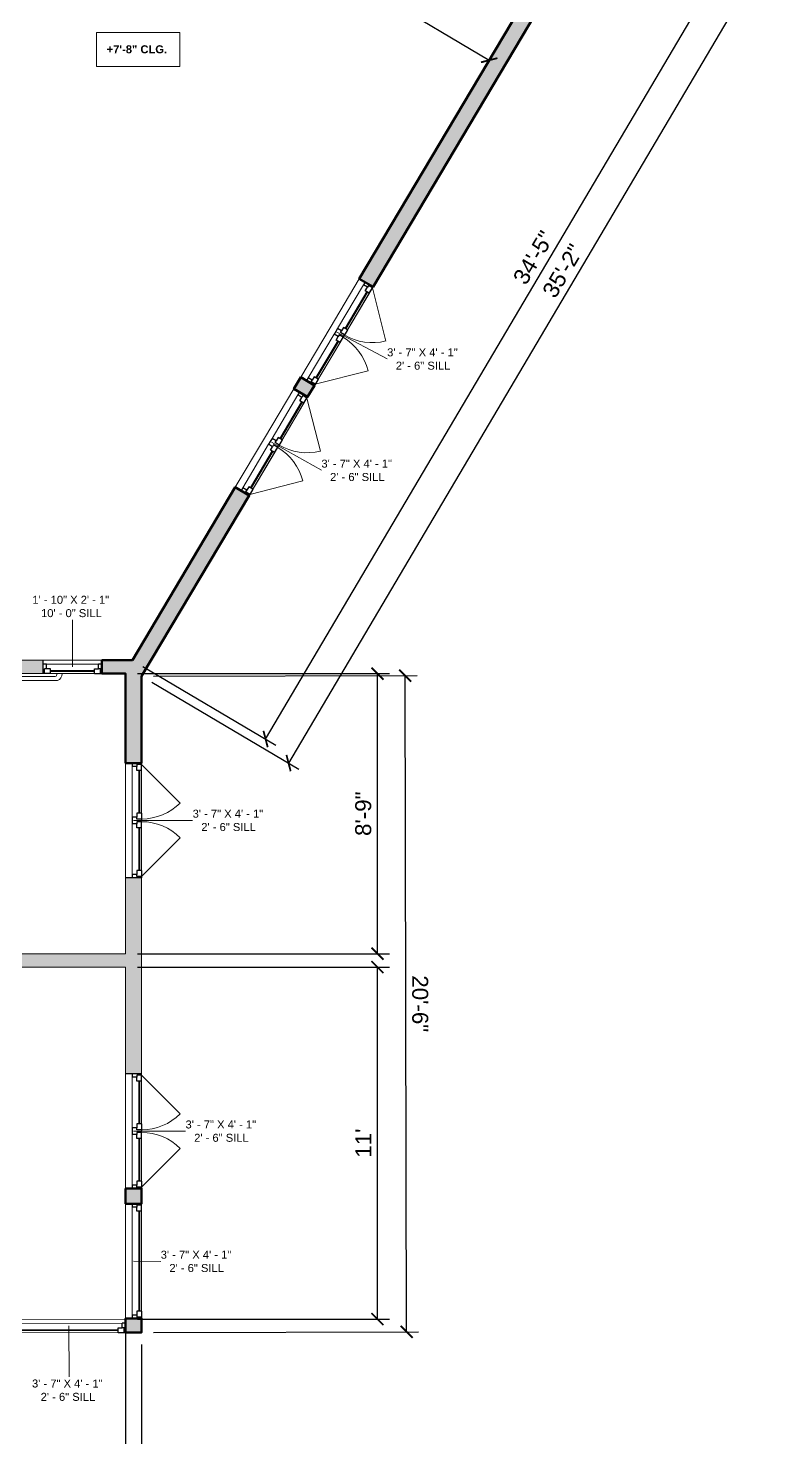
# Model space of a CAD drawing. Header units: inches. Extents: x -2078 to 106214, y -964 to 6385.
# Drawn here: x 93544 to 93828, y 3514 to 4043 of the extents above; entities that cross this region are included whole.
import ezdxf

# ---------------------------------------------------------------- set-up
doc = ezdxf.new("R2010")
doc.units = ezdxf.units.IN
doc.header["$MEASUREMENT"] = 0
for name, color, linetype, lineweight in [('A-ANNO', 2, 'Continuous', 5), ('A-ANNO-DIMS', 1, 'Continuous', 9), ('A-DETAIL-3', 40, 'Continuous', 15), ('A-DETL-THIN', 151, 'Continuous', 9), ('A-GLAZ', 2, 'Continuous', 30), ('A-WALL', 3, 'Continuous', 40), ('A-WINDOWS', 2, 'Continuous', 18)]:
    doc.layers.add(name, color=color, linetype=linetype, lineweight=lineweight)
doc.layers.add('A-HATCH', color=9, linetype='Continuous')
doc.styles.add('Arial_1', font='arial.ttf', dxfattribs={"height": 0.0625})
doc.styles.add('Arial_B_1', font='arialbd.ttf', dxfattribs={"height": 3})
doc.styles.add('Jay Cad', font='arial.ttf', dxfattribs={"height": 0.125})
doc.dimstyles.new('Jay Cad - DIMS', dxfattribs={"dimtxt": 0.125, "dimasz": 0.09375, "dimexe": 0.09375, "dimexo": 0.09375, "dimgap": 0.046875, "dimtad": 1, "dimdec": 1, "dimzin": 0, "dimdsep": 46, "dimlunit": 4, "dimtxsty": 'Jay Cad', "dimblk": 'ARCHTICK', "dimcen": 0.09, "dimclrd": 1, "dimclre": 1, "dimclrt": 256, "dimadec": 0, "dimazin": 0, "dimtfac": 1, "dimtdec": 1, "dimtofl": 0, "dimtmove": 1, "dimatfit": 3, "dimfxl": 1, "dimtolj": 1, "dimtzin": 0, "dimarcsym": 0})

# ---------------------------------------------------------------- blocks, each defined once
blk = doc.blocks.new('JC_CASEMENT_DOUBLE - CASEMENT - DOUBLE-1462847-Didax House - 1ST FL')
at = {"layer": 'A-GLAZ'}
for p, q in [((-21.5, 3), (-21.5, -3)), ((-18.75, 3), (-21.5, 3)), ((-21, 3), (-21, 1.25)), ((-21, 1.25), (-20.25, 1.25)), ((-18.75, 1.25), (-20.25, 1.25)), ((-20.25, 1.25), (-20.25, -0.5)), ((-18.75, 3), (-18.75, 1.25)), ((-2.75, 3), (0, 3)), ((-2.75, 3), (-2.75, 1.25)), ((-2.75, 1.25), (-1.25, 1.25)), ((-1.25, 1.25), (-1.25, -0.5)), ((-0.5, 1.25), (-1.25, 1.25)), ((-0.5, 3), (-0.5, 1.25)), ((2.75, 3), (0, 3)), ((0.5, 3), (0.5, 1.25)), ((0.5, 1.25), (1.25, 1.25)), ((2.75, 1.25), (1.25, 1.25)), ((1.25, 1.25), (1.25, -0.5)), ((2.75, 3), (2.75, 1.25)), ((18.75, 3), (21.5, 3)), ((18.75, 3), (18.75, 1.25)), ((18.75, 1.25), (20.25, 1.25)), ((20.25, 1.25), (20.25, -0.5)), ((21, 1.25), (20.25, 1.25)), ((21, 3), (21, 1.25)), ((21.5, 3), (21.5, -3)), ((-21.5, -0.5), (-20.25, -0.5)), ((-1.25, -0.5), (0, -0.5)), ((0, -0.5), (1.25, -0.5)), ((20.25, -0.5), (21.5, -0.5))]:
    blk.add_line(p, q, dxfattribs=at)
at = {"layer": 'A-GLAZ', "lineweight": 9}
for p, q in [((-18.75, 3), (-2.75, 3)), ((2.75, 3), (18.75, 3)), ((-1.25, -0.5), (-20.25, -0.5)), ((20.25, -0.5), (1.25, -0.5))]:
    blk.add_line(p, q, dxfattribs=at)
at = {"layer": 'A-GLAZ', "lineweight": 40}
for p, q in [((-18.75, 2.12), (-2.75, 2.12)), ((2.75, 2.12), (18.75, 2.12))]:
    blk.add_line(p, q, dxfattribs=at)
at = {"layer": 'A-WINDOWS', "lineweight": 9}
for p, q in [((-21, 3), (-6.5, 17.5)), ((21, 3), (6.5, 17.5))]:
    blk.add_line(p, q, dxfattribs=at)
at = {"layer": 'A-WINDOWS'}
for p, q in [((0, 3), (-21.5, 3)), ((21.5, 3), (0, 3)), ((-21.5, -3), (0, -3)), ((0, -3), (21.5, -3))]:
    blk.add_line(p, q, dxfattribs=at)
at = {"layer": 'A-WINDOWS', "lineweight": 9}
for centre, start, end in [((-21, 3), 360, 45), ((21, 3), 135, 180)]:
    blk.add_arc(centre, 20.5, start, end, dxfattribs=at)
blk = doc.blocks.new('JC_FIXED WINDOW - MUNTIN - FIXED WINDOW-1466307-Didax House - 1ST FL')
at = {"layer": 'A-GLAZ'}
for p, q in [((-21.5, 2.5), (-21.5, -2.5)), ((-18.75, 2.5), (-21.5, 2.5)), ((-21, 2.5), (-21, 0.75)), ((-21, 0.75), (-20.25, 0.75)), ((-18.75, 0.75), (-20.25, 0.75)), ((-20.25, 0.75), (-20.25, -1)), ((-18.75, 2.5), (-18.75, 0.75)), ((18.75, 2.5), (21.5, 2.5)), ((18.75, 2.5), (18.75, 0.75)), ((18.75, 0.75), (21, 0.75)), ((20.25, 0.75), (20.25, -1)), ((21, 2.5), (21, 0.75)), ((21.5, 2.5), (21.5, -2.5)), ((-21.5, -1), (-20.25, -1)), ((20.25, -1), (21.5, -1))]:
    blk.add_line(p, q, dxfattribs=at)
at = {"layer": 'A-GLAZ', "lineweight": 9}
for p, q in [((18.75, 2.5), (-18.75, 2.5)), ((20.25, -1), (-20.25, -1))]:
    blk.add_line(p, q, dxfattribs=at)
at = {"layer": 'A-GLAZ', "lineweight": 40}
blk.add_line((-18.75, 1.62), (18.75, 1.62), dxfattribs=at)
at = {"layer": 'A-WINDOWS'}
for p, q in [((21.5, 2.5), (-21.5, 2.5)), ((-21.5, -2.5), (21.5, -2.5))]:
    blk.add_line(p, q, dxfattribs=at)
blk = doc.blocks.new('JC_FIXED WINDOW - MUNTIN - FIXED WINDOW-1466367-Didax House - 1ST FL')
at = {"layer": 'A-GLAZ'}
for p, q in [((-21.5, 3), (-21.5, -3)), ((-18.75, 3), (-21.5, 3)), ((-21, 3), (-21, 1.25)), ((-21, 1.25), (-20.25, 1.25)), ((-18.75, 1.25), (-20.25, 1.25)), ((-20.25, 1.25), (-20.25, -0.5)), ((-18.75, 3), (-18.75, 1.25)), ((18.75, 3), (21.5, 3)), ((18.75, 3), (18.75, 1.25)), ((18.75, 1.25), (21, 1.25)), ((20.25, 1.25), (20.25, -0.5)), ((21, 3), (21, 1.25)), ((21.5, 3), (21.5, -3)), ((-21.5, -0.5), (-20.25, -0.5)), ((20.25, -0.5), (21.5, -0.5))]:
    blk.add_line(p, q, dxfattribs=at)
at = {"layer": 'A-GLAZ', "lineweight": 9}
for p, q in [((18.75, 3), (-18.75, 3)), ((20.25, -0.5), (-20.25, -0.5))]:
    blk.add_line(p, q, dxfattribs=at)
at = {"layer": 'A-GLAZ', "lineweight": 40}
blk.add_line((-18.75, 2.125), (18.75, 2.125), dxfattribs=at)
at = {"layer": 'A-WINDOWS'}
for p, q in [((21.5, 3), (-21.5, 3)), ((-21.5, -3), (21.5, -3))]:
    blk.add_line(p, q, dxfattribs=at)
blk = doc.blocks.new('JC_FIXED WINDOW - MUNTIN - FIXED WINDOW-1468446-Didax House - 1ST FL')
at = {"layer": 'A-GLAZ'}
for p, q in [((-11, 2.5), (-11, -2.5)), ((-8.25, 2.5), (-11, 2.5)), ((-10.5, 2.5), (-10.5, 0.75)), ((-10.5, 0.75), (-9.75, 0.75)), ((-8.25, 0.75), (-9.75, 0.75)), ((-9.75, 0.75), (-9.75, -1)), ((-8.25, 2.5), (-8.25, 0.75)), ((8.25, 2.5), (11, 2.5)), ((8.25, 2.5), (8.25, 0.75)), ((8.25, 0.75), (10.5, 0.75)), ((9.75, 0.75), (9.75, -1)), ((10.5, 2.5), (10.5, 0.75)), ((11, 2.5), (11, -2.5)), ((-11, -1), (-9.75, -1)), ((9.75, -1), (11, -1))]:
    blk.add_line(p, q, dxfattribs=at)
at = {"layer": 'A-GLAZ', "lineweight": 9}
for p, q in [((8.25, 2.5), (-8.25, 2.5)), ((9.75, -1), (-9.75, -1))]:
    blk.add_line(p, q, dxfattribs=at)
at = {"layer": 'A-GLAZ', "lineweight": 40}
blk.add_line((-8.25, 1.62), (8.25, 1.62), dxfattribs=at)
at = {"layer": 'A-WINDOWS'}
for p, q in [((11, 2.5), (-11, 2.5)), ((-11, -2.5), (11, -2.5))]:
    blk.add_line(p, q, dxfattribs=at)
blk = doc.blocks.new('_ArchTick')
at = {"color": 0, "linetype": 'ByBlock', "const_width": 0.15}
blk.add_lwpolyline([(-0.5, -0.5), (0.5, 0.5)], dxfattribs=at)
blk = doc.blocks.new('*D3270')
at = {"layer": 'A-ANNO-DIMS', "color": 1, "lineweight": -2, "transparency": 16777216}
for p, q in [((93585.35, 3690.83), (93679.79, 3690.83)), ((93675.29, 3558.83), (93675.29, 3690.83)), ((93585.35, 3558.83), (93679.79, 3558.83))]:
    blk.add_line(p, q, dxfattribs=at)
at = {"layer": 'Defpoints', "color": 0, "transparency": 16777216}
for p in [(93580.85, 3690.83), (93675.29, 3690.83), (93580.85, 3558.83)]:
    blk.add_point(p, dxfattribs=at)
at = {"layer": 'A-ANNO-DIMS', "color": 1, "lineweight": -2, "transparency": 16777216, "xscale": 4.5, "yscale": 4.5, "zscale": 4.5}
for p, rotation in [((93675.29, 3690.83), 90), ((93675.29, 3558.83), 270)]:
    blk.add_blockref('_ArchTick', p, dxfattribs=dict(at, rotation=rotation))
at = {"layer": 'A-ANNO-DIMS', "color": 2, "transparency": 16777216, "insert": (93670.03, 3624.83), "char_height": 6, "width": 0.4874, "attachment_point": 5, "rotation": 90, "style": 'Jay Cad'}
blk.add_mtext("\\A1;11'", dxfattribs=at)
blk = doc.blocks.new('*D3271')
at = {"layer": 'A-ANNO-DIMS', "color": 1, "lineweight": -2, "transparency": 16777216}
for p, q in [((93585.35, 3800.83), (93679.79, 3800.83)), ((93675.29, 3695.83), (93675.29, 3800.83)), ((93585.35, 3695.83), (93679.79, 3695.83))]:
    blk.add_line(p, q, dxfattribs=at)
at = {"layer": 'Defpoints', "color": 0, "transparency": 16777216}
for p in [(93580.85, 3800.83), (93675.29, 3800.83), (93580.85, 3695.83)]:
    blk.add_point(p, dxfattribs=at)
at = {"layer": 'A-ANNO-DIMS', "color": 1, "lineweight": -2, "transparency": 16777216, "xscale": 4.5, "yscale": 4.5, "zscale": 4.5}
for p, rotation in [((93675.29, 3800.83), 90), ((93675.29, 3695.83), 270)]:
    blk.add_blockref('_ArchTick', p, dxfattribs=dict(at, rotation=rotation))
at = {"layer": 'A-ANNO-DIMS', "color": 2, "transparency": 16777216, "insert": (93669.98, 3748.33), "char_height": 6, "width": 0.4008, "attachment_point": 5, "rotation": 90, "style": 'Jay Cad'}
blk.add_mtext('\\A1;8\'-9"', dxfattribs=at)
blk = doc.blocks.new('*D3272')
at = {"layer": 'A-ANNO-DIMS', "color": 1, "lineweight": -2, "transparency": 16777216}
for p, q in [((93798.36, 4158.54), (93847.31, 4129.61)), ((93633.34, 3776.33), (93843.44, 4131.9)), ((93587.29, 3803.54), (93637.22, 3774.05))]:
    blk.add_line(p, q, dxfattribs=at)
at = {"layer": 'Defpoints', "color": 0, "transparency": 16777216}
for p in [(93794.48, 4160.83), (93843.44, 4131.9), (93583.42, 3805.83)]:
    blk.add_point(p, dxfattribs=at)
at = {"layer": 'A-ANNO-DIMS', "color": 1, "lineweight": -2, "transparency": 16777216, "xscale": 4.5, "yscale": 4.5, "zscale": 4.5}
for p, rotation in [((93843.44, 4131.9), 59.42223948913379), ((93633.34, 3776.33), 239.4222394891338)]:
    blk.add_blockref('_ArchTick', p, dxfattribs=dict(at, rotation=rotation))
at = {"layer": 'A-ANNO-DIMS', "color": 2, "transparency": 16777216, "insert": (93733.81, 3956.82), "char_height": 6, "width": 0.4874, "attachment_point": 5, "rotation": 59.4222, "style": 'Jay Cad'}
blk.add_mtext('\\A1;34\'-5"', dxfattribs=at)
blk = doc.blocks.new('*D3278')
at = {"layer": 'A-ANNO-DIMS', "color": 1, "lineweight": -2, "transparency": 16777216}
for p, q in [((93362.85, 3551.39), (93362.85, 3492.89)), ((93580.85, 3554.33), (93580.85, 3492.89)), ((93362.85, 3497.39), (93580.85, 3497.39))]:
    blk.add_line(p, q, dxfattribs=at)
at = {"layer": 'Defpoints', "color": 0, "transparency": 16777216}
for p in [(93580.85, 3558.83), (93362.85, 3555.89), (93580.85, 3497.39)]:
    blk.add_point(p, dxfattribs=at)
at = {"layer": 'A-ANNO-DIMS', "color": 1, "lineweight": -2, "transparency": 16777216, "xscale": 4.5, "yscale": 4.5, "zscale": 4.5, "rotation": 180}
blk.add_blockref('_ArchTick', (93362.85, 3497.39), dxfattribs=at)
at = {"layer": 'A-ANNO-DIMS', "color": 1, "lineweight": -2, "transparency": 16777216, "xscale": 4.5, "yscale": 4.5, "zscale": 4.5}
blk.add_blockref('_ArchTick', (93580.85, 3497.39), dxfattribs=at)
at = {"layer": 'A-ANNO-DIMS', "color": 2, "transparency": 16777216, "insert": (93471.85, 3502.71), "char_height": 6, "width": 0.4874, "attachment_point": 5, "style": 'Jay Cad'}
blk.add_mtext('\\A1;18\'-2"', dxfattribs=at)
blk = doc.blocks.new('*D3284')
at = {"layer": 'A-ANNO-DIMS', "color": 1, "lineweight": -2, "transparency": 16777216}
for p, q in [((93502.22, 4150.29), (93508.17, 4160.31)), ((93505.87, 4156.44), (93717.18, 4030.81)), ((93717.05, 4030.59), (93714.88, 4026.94))]:
    blk.add_line(p, q, dxfattribs=at)
at = {"layer": 'Defpoints', "color": 0, "transparency": 16777216}
for p in [(93499.92, 4146.42), (93719.35, 4034.46), (93717.18, 4030.81)]:
    blk.add_point(p, dxfattribs=at)
at = {"layer": 'A-ANNO-DIMS', "color": 1, "lineweight": -2, "transparency": 16777216, "xscale": 4.5, "yscale": 4.5, "zscale": 4.5}
for p, rotation in [((93505.87, 4156.44), 149.2664594864325), ((93717.18, 4030.81), 329.2664594864324)]:
    blk.add_blockref('_ArchTick', p, dxfattribs=dict(at, rotation=rotation))
at = {"layer": 'A-ANNO-DIMS', "color": 2, "transparency": 16777216, "insert": (93614.24, 4098.19), "char_height": 6, "width": 0.9218, "attachment_point": 5, "rotation": 329.2665, "style": 'Jay Cad'}
blk.add_mtext('\\A1;20\'-6"', dxfattribs=at)
blk = doc.blocks.new('*D3288')
at = {"layer": 'A-ANNO-DIMS', "color": 1, "lineweight": -2, "transparency": 16777216}
for p, q in [((93591.35, 3799.88), (93690.2, 3800.09)), ((93686.23, 3554.06), (93685.7, 3800.08)), ((93591.35, 3553.85), (93690.73, 3554.07))]:
    blk.add_line(p, q, dxfattribs=at)
at = {"layer": 'Defpoints', "color": 0, "transparency": 16777216}
for p in [(93586.85, 3799.87), (93685.7, 3800.08), (93586.85, 3553.85)]:
    blk.add_point(p, dxfattribs=at)
at = {"layer": 'A-ANNO-DIMS', "color": 1, "lineweight": -2, "transparency": 16777216, "xscale": 4.5, "yscale": 4.5, "zscale": 4.5}
for p, rotation in [((93685.7, 3800.08), 90.12264908689359), ((93686.23, 3554.06), 270.1226490868936)]:
    blk.add_blockref('_ArchTick', p, dxfattribs=dict(at, rotation=rotation))
at = {"layer": 'A-ANNO-DIMS', "color": 2, "transparency": 16777216, "insert": (93691.28, 3677.08), "char_height": 6, "width": 0.4874, "attachment_point": 5, "rotation": 270.1226, "style": 'Jay Cad'}
blk.add_mtext('\\A1;20\'-6"', dxfattribs=at)
blk = doc.blocks.new('*D3289')
at = {"layer": 'A-ANNO-DIMS', "color": 1, "lineweight": -2, "transparency": 16777216}
for p, q in [((93806.59, 4160.64), (93860.69, 4128.67)), ((93856.82, 4130.96), (93641.95, 3767.31)), ((93590.73, 3797.58), (93645.82, 3765.02))]:
    blk.add_line(p, q, dxfattribs=at)
at = {"layer": 'Defpoints', "color": 0, "transparency": 16777216}
for p in [(93802.71, 4162.93), (93586.85, 3799.87), (93641.95, 3767.31)]:
    blk.add_point(p, dxfattribs=at)
at = {"layer": 'A-ANNO-DIMS', "color": 1, "lineweight": -2, "transparency": 16777216, "xscale": 4.5, "yscale": 4.5, "zscale": 4.5}
for p, rotation in [((93856.82, 4130.96), 59.42223948913381), ((93641.95, 3767.31), 239.4222394891338)]:
    blk.add_blockref('_ArchTick', p, dxfattribs=dict(at, rotation=rotation))
at = {"layer": 'A-ANNO-DIMS', "color": 2, "transparency": 16777216, "insert": (93744.81, 3951.84), "char_height": 6, "width": 0.7487, "attachment_point": 5, "rotation": 59.4222, "style": 'Jay Cad'}
blk.add_mtext('\\A1;35\'-2"', dxfattribs=at)
blk = doc.blocks.new('*D3294')
at = {"layer": 'A-ANNO-DIMS', "color": 1, "lineweight": -2, "transparency": 16777216}
for p, q in [((93586.85, 3549.35), (93586.83, 3480.83)), ((92622.83, 3545.07), (92622.81, 3481.11)), ((92622.81, 3485.61), (93586.83, 3485.33))]:
    blk.add_line(p, q, dxfattribs=at)
at = {"layer": 'Defpoints', "color": 0, "transparency": 16777216}
for p in [(93586.85, 3553.85), (92622.83, 3549.57), (93586.83, 3485.33)]:
    blk.add_point(p, dxfattribs=at)
at = {"layer": 'A-ANNO-DIMS', "color": 1, "lineweight": -2, "transparency": 16777216, "xscale": 4.5, "yscale": 4.5, "zscale": 4.5}
for p, rotation in [((92622.81, 3485.61), 179.9835297795133), ((93586.83, 3485.33), 359.9835297795133)]:
    blk.add_blockref('_ArchTick', p, dxfattribs=dict(at, rotation=rotation))
at = {"layer": 'A-ANNO-DIMS', "color": 2, "transparency": 16777216, "insert": (93104.82, 3490.78), "char_height": 6, "width": 0.4874, "attachment_point": 5, "rotation": 359.9835, "style": 'Jay Cad'}
blk.add_mtext('\\A1;80\'-4"', dxfattribs=at)

msp = doc.modelspace()

# ---------------------------------------------------------------- hatches: boundary and pattern name
at = {"layer": 'A-HATCH'}
h = msp.add_hatch(color=256, dxfattribs=at)
h.dxf.hatch_style = 1
h.paths.add_polyline_path([(92622.901, 3797.588), (92622.83, 3549.565), (92752.313, 3550.059), (92752.305, 3552.059), (92754.801, 3552.064), (92754.79, 3557.059), (92628.832, 3556.588), (92628.898, 3787.588), (92819.788, 3787.588), (92821.831, 3557.208), (92790.79, 3557.141), (92790.801, 3552.141), (92868.801, 3552.308), (92868.79, 3557.308), (92827.831, 3557.22), (92826.9, 3662.213), (92846.9, 3662.213), (92846.9, 3703.213), (92840.9, 3703.213), (92826.48, 3709.54), (92826.168, 3744.75), (92840.9, 3751.213), (92846.9, 3751.213), (92846.9, 3783.463), (92850.9, 3783.463), (92850.9, 3787.725), (92971.711, 3787.725), (92971.711, 3794.725), (92961.961, 3794.725), (92961.961, 3792.725), (92865.961, 3792.725), (92865.961, 3794.725), (92851.9, 3794.725), (92851.9, 3818.213), (92817.211, 3818.213), (92817.211, 3797.588)])
h.paths.add_polyline_path([(92919.051, 3552.416), (92919.04, 3557.416), (92911.79, 3557.4), (92911.801, 3552.4)], flags=17)
h.paths.add_polyline_path([(92989.29, 3557.566), (92985.04, 3557.557), (92985.05, 3552.557), (92989.3, 3552.566)])
h.paths.add_polyline_path([(93055.29, 3557.707), (93055.3, 3552.707), (93062.8, 3552.723), (93062.79, 3557.723)])
h.paths.add_polyline_path([(93207.3, 3553.033), (93207.289, 3558.033), (93194.853, 3558.006), (93194.853, 3619.256), (93239.9, 3619.256), (93239.9, 3649.256), (93251.9, 3649.256), (93251.9, 3727.225), (93246.9, 3727.225), (93246.9, 3654.256), (93233.9, 3654.256), (93233.9, 3624.256), (93189.853, 3624.256), (93189.853, 3557.995), (93105.79, 3557.815), (93105.8, 3552.815)])
h.paths.add_polyline_path([(93248.289, 3558.12), (93248.3, 3553.12), (93256.3, 3553.138), (93256.289, 3558.138)])
h.paths.add_polyline_path([(93145.961, 3788.725), (93154.711, 3788.725), (93154.711, 3794.725), (93113.961, 3794.725), (93113.961, 3792.725), (93017.961, 3792.725), (93017.961, 3794.725), (93007.711, 3794.725), (93007.711, 3787.725), (93126.961, 3787.725), (93126.961, 3760.725), (93145.961, 3760.725)])
h.paths.add_polyline_path([(93198.711, 3794.725), (93198.711, 3788.725), (93202.9, 3788.725), (93202.9, 3794.725)])
h.paths.add_polyline_path([(93290.569, 3788.725), (93297.248, 3799.985), (93303.672, 3799.985), (93303.672, 3804.985), (93300.213, 3804.985), (93303.594, 3810.685), (93299.294, 3813.236), (93288.315, 3794.725), (93246.9, 3794.725), (93246.9, 3759.225), (93251.9, 3759.225), (93251.9, 3788.725)])
h.paths.add_polyline_path([(93299.289, 3558.23), (93299.3, 3553.23), (93305.05, 3553.242), (93305.039, 3558.242)])
h.paths.add_polyline_path([(93440.549, 3553.532), (93440.539, 3558.532), (93362.828, 3558.366), (93362.749, 3566.144), (93356.749, 3566.083), (93356.827, 3558.353), (93348.039, 3558.334), (93348.05, 3553.334)])
h.paths.add_polyline_path([(93356.424, 3598.082), (93362.424, 3598.143), (93361.483, 3690.832), (93580.853, 3690.832), (93580.853, 3650.832), (93586.853, 3650.832), (93586.853, 3724.332), (93580.853, 3724.332), (93580.853, 3695.832), (93516.211, 3695.832), (93360.47, 3695.832), (93360.458, 3698.356), (93355.458, 3698.332), (93355.494, 3690.832), (93355.483, 3690.832)])
h.paths.add_polyline_path([(93489.789, 3558.637), (93483.539, 3558.624), (93483.549, 3553.624), (93489.799, 3553.637)])
h.paths.add_polyline_path([(93537.853, 3558.74), (93532.789, 3558.729), (93532.799, 3553.729), (93537.864, 3553.74)])
h.paths.add_polyline_path([(93586.853, 3553.845), (93586.853, 3559.082), (93580.853, 3559.082), (93580.863, 3553.832)])
h.paths.add_polyline_path([(93580.853, 3607.832), (93580.853, 3602.082), (93586.853, 3602.082), (93586.853, 3607.832)], flags=17)
h.paths.add_polyline_path([(93360.234, 3745.047), (93359.918, 3810.941), (93361.179, 3813.143), (93356.839, 3815.627), (93354.912, 3812.259), (93355.286, 3734.331), (93360.286, 3734.355), (93360.258, 3740.047), (93453.217, 3740.047), (93453.217, 3782.051), (93515.459, 3783.137), (93515.459, 3800.832), (93549.959, 3800.832), (93549.959, 3805.832), (93526.471, 3805.832), (93509.116, 3821.628), (93508.695, 3826.317), (93510.748, 3829.704), (93479.96, 3848.361), (93492.427, 3868.934), (93418.206, 3912.793), (93442.139, 3954.613), (93435.793, 3958.377), (93433.242, 3954.076), (93435.354, 3952.824), (93374.72, 3846.872), (93379.06, 3844.389), (93415.723, 3908.453), (93485.531, 3867.202), (93473.092, 3846.677), (93481.179, 3841.776), (93503.501, 3828.249), (93507.118, 3787.992), (93453.217, 3787.052), (93453.217, 3799.749), (93453.217, 3801.555), (93453.217, 3806.052), (93448.217, 3806.052), (93448.217, 3745.047)])
h.paths.add_polyline_path([(93580.853, 3767.332), (93586.853, 3767.332), (93586.853, 3799.866), (93627.139, 3867.625), (93621.981, 3870.692), (93583.42, 3805.832), (93571.959, 3805.832), (93571.959, 3800.832), (93580.853, 3800.832)])
h.paths.add_polyline_path([(93649.114, 3904.586), (93651.669, 3908.884), (93646.512, 3911.95), (93643.956, 3907.652)])
h.paths.add_polyline_path([(93751.834, 4077.356), (93746.677, 4080.423), (93668.487, 3948.911), (93673.644, 3945.845)])
h.paths.add_polyline_path([(93768.652, 4117.383), (93773.809, 4114.317), (93802.714, 4162.933), (93537.519, 4319.63), (93533.275, 4312.38), (93538.453, 4309.349), (93539.653, 4311.399), (93794.482, 4160.828)])
h.paths.add_polyline_path([(93513.824, 4267.278), (93516.729, 4272.24), (93511.551, 4275.271), (93508.646, 4270.309)])
h.paths.add_polyline_path([(93454.629, 4178.037), (93497.908, 4152.938), (93495.588, 4148.926), (93499.917, 4146.423), (93521.862, 4184.373), (93479.53, 4208.696), (93492.1, 4230.169), (93486.922, 4233.2)])
h.paths.add_polyline_path([(93474.814, 4113), (93479.142, 4110.497), (93481.895, 4115.259), (93477.567, 4117.761)])
h.paths.add_polyline_path([(93457.617, 4073.273), (93453.288, 4075.776), (93450.535, 4071.015), (93454.863, 4068.512)])
h.paths.add_polyline_path([(93430.585, 4026.526), (93433.338, 4031.287), (93429.01, 4033.79), (93426.256, 4029.029)])
h.paths.add_polyline_path([(93402.571, 3978.081), (93409.059, 3989.302), (93404.731, 3991.804), (93386.334, 3959.99), (93343.037, 3886.989), (93347.337, 3884.439), (93350.016, 3888.954), (93352.596, 3887.424), (93393.278, 3956.017), (93390.697, 3957.548), (93400.068, 3973.752), (93402.278, 3972.441), (93404.829, 3976.741)])
h.paths.add_polyline_path([(93325.402, 3847.454), (93321.102, 3850.005), (93317.658, 3844.199), (93321.959, 3841.649)])

# ---------------------------------------------------------------- linework, layer by layer
at = {"layer": 'A-ANNO'}
for p, q in [((93660.078, 3928.897), (93678.916, 3918.8)), ((93635.548, 3887.639), (93654.268, 3877.069)), ((93560.959, 3803.332), (93560.959, 3821.031)), ((93583.853, 3745.832), (93605.985, 3745.832)), ((93583.853, 3629.332), (93603.312, 3629.332)), ((93583.853, 3580.582), (93594.02, 3580.507)), ((93559.544, 3556.287), (93559.643, 3537.21))]:
    msp.add_line(p, q, dxfattribs=at)
at = {"layer": 'A-ANNO', "flags": 128}
msp.add_lwpolyline([(93569.922, 4041.253), (93601.224, 4041.253), (93601.224, 4028.452), (93569.922, 4028.452)], close=True, dxfattribs=at)
at = {"layer": 'A-DETAIL-3', "lineweight": 9}
for points in [[(93515.459, 3800.832), (93549.959, 3800.832), (93549.959, 3805.832), (93526.471, 3805.832)], [(93516.081, 3703.261), (93516.098, 3702.261), (93516.211, 3695.832), (93360.47, 3695.832), (93360.458, 3698.356), (93355.458, 3698.332), (93355.494, 3690.832), (93355.483, 3690.832), (93356.424, 3598.082), (93362.424, 3598.143), (93361.483, 3690.832), (93580.853, 3690.832), (93580.853, 3650.832), (93586.853, 3650.832), (93586.853, 3724.332), (93580.853, 3724.332), (93580.853, 3695.832), (93516.211, 3695.832)]]:
    msp.add_lwpolyline(points, dxfattribs=at)
at = {"layer": 'A-DETL-THIN'}
for p, q in [((93554.438, 3799.726), (93522.103, 3799.726)), ((93557.054, 3800.832), (93555.061, 3800.832)), ((93522.057, 3798.305), (93555.312, 3798.305))]:
    msp.add_line(p, q, dxfattribs=at)
for centre, radius, start, end in [((93554.27, 3800.529), 0.821, 281.80526, 21.72206), ((93554.432, 3800.775), 2.622, 289.59761, 1.24861)]:
    msp.add_arc(centre, radius, start, end, dxfattribs=at)
at = {"layer": 'A-WALL', "lineweight": 60}
for points in [[(93746.677, 4080.423), (93668.487, 3948.911), (93673.644, 3945.845), (93751.834, 4077.356)], [(93646.512, 3911.95), (93643.956, 3907.652), (93649.114, 3904.586), (93651.669, 3908.884)], [(93571.959, 3800.832), (93580.853, 3800.832), (93580.853, 3767.332), (93586.853, 3767.332), (93586.853, 3799.866), (93627.139, 3867.625), (93621.981, 3870.692), (93583.42, 3805.832), (93571.959, 3805.832)], [(93580.853, 3607.832), (93580.853, 3602.082), (93586.853, 3602.082), (93586.853, 3607.832)], [(93580.863, 3553.832), (93586.853, 3553.845), (93586.853, 3559.082), (93580.853, 3559.082)]]:
    msp.add_lwpolyline(points, close=True, dxfattribs=at)

# ---------------------------------------------------------------- block references
at = {"layer": 'A-WINDOWS'}
for name, p, rotation in [('JC_CASEMENT_DOUBLE - CASEMENT - DOUBLE-1462847-Didax House - 1ST FL', (93660.078, 3928.897), 239.2664594862569), ('JC_CASEMENT_DOUBLE - CASEMENT - DOUBLE-1462847-Didax House - 1ST FL', (93635.548, 3887.639), 239.2664594862569), ('JC_FIXED WINDOW - MUNTIN - FIXED WINDOW-1468446-Didax House - 1ST FL', (93560.959, 3803.332), 180), ('JC_CASEMENT_DOUBLE - CASEMENT - DOUBLE-1462847-Didax House - 1ST FL', (93583.853, 3745.832), 269.9999999999999), ('JC_CASEMENT_DOUBLE - CASEMENT - DOUBLE-1462847-Didax House - 1ST FL', (93583.853, 3629.332), 269.9999999999999), ('JC_FIXED WINDOW - MUNTIN - FIXED WINDOW-1466367-Didax House - 1ST FL', (93583.853, 3580.582), 269.9999999999999), ('JC_FIXED WINDOW - MUNTIN - FIXED WINDOW-1466307-Didax House - 1ST FL', (93559.358, 3556.286), 180.1226490872832)]:
    msp.add_blockref(name, p, dxfattribs=dict(at, rotation=rotation))

# ---------------------------------------------------------------- texts
at = {"layer": 'A-ANNO', "char_height": 3, "attachment_point": 1}
for s, insert, width, style in [('+7\'-8" CLG.', (93573.762, 4036.413), 28.482, 'Arial_B_1'), ('3\' - 7" X 4\' - 1"', (93678.916, 3922.798), 33.4815, 'Arial_1'), ('2\' - 6" SILL', (93682.166, 3917.798), 25.6035, 'Arial_1'), ('3\' - 7" X 4\' - 1"', (93654.268, 3881.067), 33.4815, 'Arial_1'), ('2\' - 6" SILL', (93657.518, 3876.067), 25.6035, 'Arial_1'), ('1\' - 10" X 2\' - 1"', (93545.897, 3830.027), 36.36, 'Arial_1'), ('10\' - 0" SILL', (93549.147, 3825.027), 28.482, 'Arial_1'), ('3\' - 7" X 4\' - 1"', (93605.985, 3749.831), 33.4815, 'Arial_1'), ('2\' - 6" SILL', (93609.235, 3744.831), 25.6035, 'Arial_1'), ('3\' - 7" X 4\' - 1"', (93603.312, 3633.331), 33.4815, 'Arial_1'), ('2\' - 6" SILL', (93606.562, 3628.331), 25.6035, 'Arial_1'), ('3\' - 7" X 4\' - 1"', (93594.02, 3584.505), 33.4815, 'Arial_1'), ('2\' - 6" SILL', (93597.27, 3579.505), 25.6035, 'Arial_1'), ('3\' - 7" X 4\' - 1"', (93545.763, 3536.21), 33.4815, 'Arial_1'), ('2\' - 6" SILL', (93549.013, 3531.21), 25.6035, 'Arial_1')]:
    msp.add_mtext(s, dxfattribs=dict(at, insert=insert, width=width, style=style))

# ---------------------------------------------------------------- dimensions: what is measured, and where the dimension line sits
at = {"layer": 'A-ANNO-DIMS'}
for base, p1, p2, angle, override, picture, middle in [((93717.179, 4030.809), (93499.917, 4146.423), (93719.347, 4034.456), 329.26646, {"dimclrt": 2}, '*D3284', (93614.242, 4098.193)), ((93843.437, 4131.902), (93583.42, 3805.832), (93794.482, 4160.828), 59.42224, {"dimclrt": 2}, '*D3272', (93733.813, 3956.822)), ((93641.948, 3767.312), (93802.714, 4162.933), (93586.853, 3799.866), 59.42224, {"dimdec": 0, "dimclrt": 2}, '*D3289', (93744.808, 3951.841)), ((93675.289, 3800.832), (93580.853, 3695.832), (93580.853, 3800.832), 90, {"dimclrt": 2}, '*D3271', (93669.976, 3748.332)), ((93685.701, 3800.078), (93586.853, 3553.845), (93586.853, 3799.866), 270.12265, {"dimclrt": 2}, '*D3288', (93691.278, 3677.079)), ((93675.289, 3690.832), (93580.853, 3558.832), (93580.853, 3690.832), 90, {"dimclrt": 2}, '*D3270', (93670.027, 3624.832)), ((93586.833, 3485.33), (92622.83, 3549.565), (93586.853, 3553.845), 359.98353, {"dimclrt": 2}, '*D3294', (93104.824, 3490.782))]:
    dim = msp.add_linear_dim(base=base, p1=p1, p2=p2, angle=angle, dimstyle='Jay Cad - DIMS', override=override, dxfattribs=at)
    dim.commit()
    dim.dimension.update_dxf_attribs({"geometry": picture, "text_midpoint": middle})
dim = msp.add_linear_dim(base=(93580.853, 3497.392), p1=(93362.853, 3555.89), p2=(93580.853, 3558.832), dimstyle='Jay Cad - DIMS', override={"dimclrt": 2}, dxfattribs=at)
dim.commit()
dim.dimension.update_dxf_attribs({"geometry": '*D3278', "text_midpoint": (93471.853, 3502.706)})

doc.saveas('drawing.dxf')
